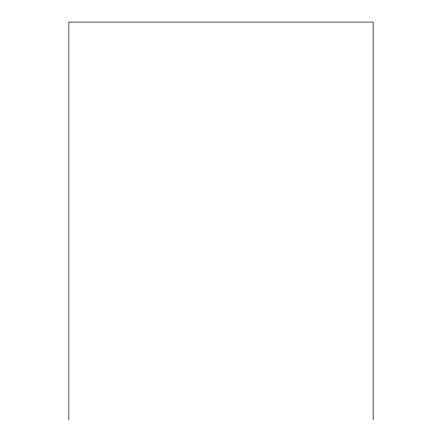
<?xml version="1.0" encoding="UTF-8"?>
<svg xmlns="http://www.w3.org/2000/svg" width="442" height="442" viewBox="0 0 442 442"><rect width="100%" height="100%" fill="white"/><g stroke="black" fill="none" stroke-linecap="round" stroke-linejoin="round"><path stroke-width="0.66" d="M373.142 419.9L373.142 22.1L68.858 22.1L68.858 419.9"/></g></svg>
